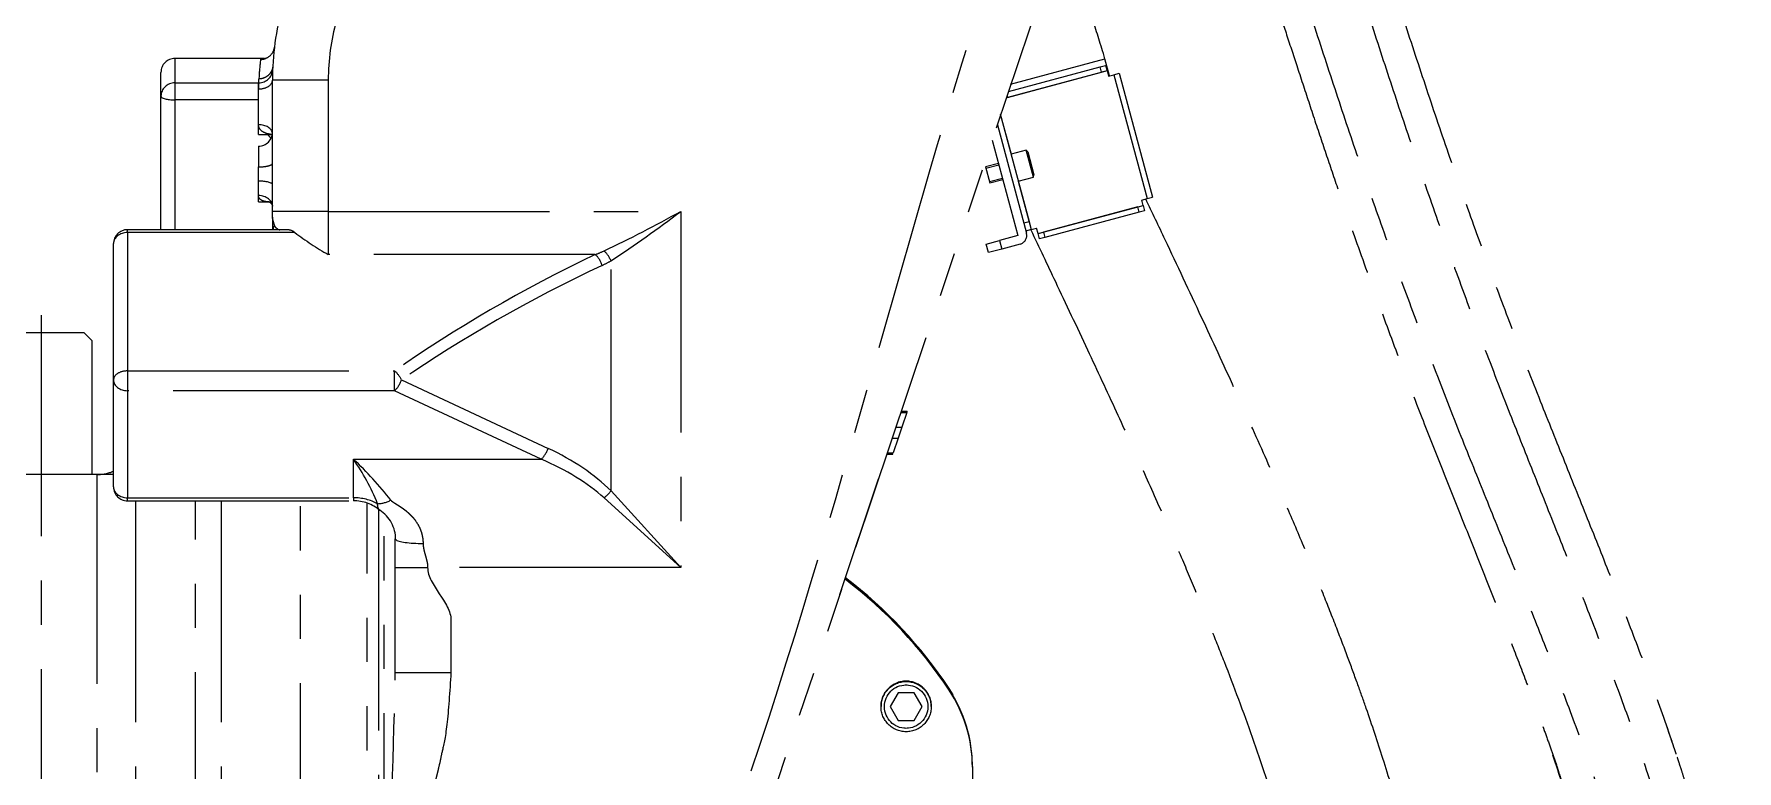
# Model space of a CAD drawing. Extents: x -2384 to 29887, y -2542 to 22350.
# Drawn here: x 4793 to 5403, y 1721 to 1986 of the extents above; entities that cross this region are included whole.
import ezdxf

# ---------------------------------------------------------------- set-up
doc = ezdxf.new("R2010")
doc.units = 0
doc.header["$LTSCALE"] = 63.5
doc.header["$MEASUREMENT"] = 0
doc.linetypes.add('CENTER', pattern=[2, 1.25, -0.25, 0.25, -0.25])
doc.linetypes.add('PHANTOM', pattern=[2.5, 1.25, -0.25, 0.25, -0.25, 0.25, -0.25])
doc.layers.add('2', color=2, linetype='CENTER')
doc.layers.add('4', color=6, linetype='PHANTOM')

# ---------------------------------------------------------------- blocks, each defined once
blk = doc.blocks.new('r2000ibSolutionArm-ev')
at = {"layer": '2'}
blk.add_line((0, 892.22), (0, -35.62), dxfattribs=at)
at = {"layer": '4'}
for p, q in [((367.81, 1034.53), (264.19, 725.47)), ((48, 984.26), (48, 984.27)), ((79.81, 984.27), (48, 984.27)), ((79.49, 984.26), (48, 984.26)), ((48, 984.26), (48, 975.54)), ((78.74, 983.92), (79.49, 984.26)), ((347.65, 975.07), (381.55, 984.15)), ((383.2, 978.01), (381.55, 984.15)), ((43, 970.69), (43, 979.27)), ((382.29, 979.83), (346.23, 970.17)), ((346.55, 970.26), (380.35, 979.32)), ((347, 972.45), (379.84, 981.25)), ((379.84, 981.25), (381.77, 981.77)), ((380.35, 979.32), (379.84, 981.25)), ((382.29, 979.84), (380.35, 979.32)), ((381.77, 981.77), (382.29, 979.84)), ((382.29, 979.83), (382.29, 979.84)), ((382.29, 979.83), (382.8, 977.9)), ((382.8, 977.9), (384.74, 978.42)), ((384.74, 978.42), (386.67, 978.94)), ((384.74, 978.42), (396.64, 933.99)), ((386.67, 978.94), (398.57, 934.5)), ((48, 975.54), (48, 969.4)), ((48, 975.54), (78, 975.54)), ((78, 976.93), (78, 973.3)), ((78, 960.47), (78, 973.3)), ((83, 946.64), (83, 976.49)), ((103, 976.49), (83, 976.49)), ((103, 976.49), (103, 929.39)), ((43, 922.82), (43, 970.69)), ((48, 969.4), (48, 922.82)), ((78, 969.4), (48, 969.4)), ((346.55, 970.26), (346.24, 970.18)), ((346.42, 970.73), (346.55, 970.26)), ((78, 956.93), (78, 960.47)), ((342.97, 960.43), (353.38, 921.57)), ((343.98, 964.39), (354.33, 925.76)), ((344.12, 963.87), (347.86, 949.9)), ((78, 956.93), (82.92, 956.93)), ((78, 952.8), (78, 945.36)), ((341.13, 954.94), (350.29, 920.74)), ((343.36, 946.63), (338.72, 945.38)), ((353.27, 951.35), (347.86, 949.9)), ((355.86, 941.69), (353.27, 951.35)), ((353.84, 950.79), (353.27, 951.35)), ((353.84, 950.79), (356.07, 942.47)), ((338.72, 945.38), (340.27, 939.59)), ((338.86, 944.86), (343.5, 946.1)), ((340.13, 940.11), (344.77, 941.35)), ((340.27, 939.59), (344.91, 940.83)), ((350.45, 940.24), (355.86, 941.69)), ((355.86, 941.69), (356.07, 942.47)), ((78, 935.05), (78, 940.24)), ((78, 932.8), (78, 935.05)), ((83, 929.39), (83, 938.96)), ((350.45, 940.24), (355.11, 922.86)), ((396.64, 933.99), (398.57, 934.5)), ((78, 932.8), (81.89, 932.8)), ((83, 927.45), (83, 929.39)), ((103, 929.39), (83, 929.39)), ((103, 929.39), (229.4, 929.39)), ((103, 929.39), (103, 913.9)), ((229.4, 929.39), (229.4, 801.63)), ((357.56, 921.44), (395.23, 931.54)), ((393.3, 931.02), (359.49, 921.96)), ((393.81, 929.09), (360.01, 920.03)), ((393.3, 931.02), (395.23, 931.53)), ((393.81, 929.09), (393.3, 931.02)), ((395.74, 929.6), (393.81, 929.09)), ((394.71, 933.47), (396.64, 933.99)), ((395.23, 931.54), (394.71, 933.47)), ((395.23, 931.53), (395.23, 931.54)), ((395.23, 931.53), (395.74, 929.6)), ((31, 921.82), (31, 922.82)), ((88.18, 922.82), (31, 922.82)), ((83, 927.3), (83, 922.82)), ((352.4, 925.24), (354.33, 925.76)), ((355.11, 922.86), (353.18, 922.34)), ((354.33, 925.76), (355.11, 922.86)), ((355.11, 922.86), (357.04, 923.38)), ((355.11, 922.86), (355.11, 922.86)), ((357.56, 921.44), (357.04, 923.38)), ((26, 868.95), (26, 917.82)), ((31, 921.82), (31, 872.16)), ((91.02, 921.82), (31, 921.82)), ((338.89, 917.68), (343.72, 918.98)), ((339.72, 914.59), (338.89, 917.68)), ((350.29, 920.74), (343.72, 918.98)), ((343.72, 918.98), (344.55, 915.89)), ((351.12, 917.65), (344.55, 915.89)), ((357.56, 921.44), (359.49, 921.96)), ((357.56, 921.44), (357.56, 921.44)), ((358.08, 919.51), (357.56, 921.44)), ((360.01, 920.03), (358.08, 919.51)), ((359.49, 921.96), (360.01, 920.03)), ((198.76, 913.9), (103, 913.9)), ((204.4, 829.13), (204.4, 911.66)), ((344.55, 915.89), (339.72, 914.59)), ((-8.7, 886), (15.3, 886)), ((18.3, 883), (15.3, 886)), ((18.3, 835), (18.3, 883)), ((26, 830.55), (26, 868.95)), ((31, 872.16), (31, 865.06)), ((31, 872.16), (126.78, 872.16)), ((126.78, 865.06), (126.78, 872.16)), ((129.28, 868.95), (181.85, 844.37)), ((31, 865.06), (31, 826.67)), ((126.78, 865.06), (31, 865.06)), ((179.35, 840.49), (126.78, 865.06)), ((308.38, 857.28), (310.49, 857.28)), ((308.38, 857.28), (310.49, 857.28)), ((308.44, 857.44), (310.54, 857.44)), ((308.51, 857.66), (310.62, 857.66)), ((308.52, 857.7), (310.63, 857.7)), ((310.49, 857.28), (308.7, 851.94)), ((310.49, 857.28), (310.54, 857.44)), ((310.49, 857.28), (310.49, 857.28)), ((310.54, 857.44), (310.62, 857.66)), ((310.62, 857.66), (310.63, 857.7)), ((306.59, 851.94), (308.7, 851.94)), ((308.7, 851.94), (307.4, 848.06)), ((305.29, 848.06), (307.4, 848.06)), ((307.4, 848.06), (305.61, 842.72)), ((112, 840.49), (179.35, 840.49)), ((112, 826.67), (112, 840.49)), ((303.37, 842.29), (305.48, 842.29)), ((303.5, 842.72), (305.61, 842.72)), ((305.46, 842.29), (305.49, 842.37)), ((20.19, 835), (-25, 835)), ((26, 835), (-20, 835)), ((20.19, 601.18), (20.19, 835)), ((286.46, 791.91), (300.38, 833.41)), ((31, 826.67), (112, 826.67)), ((31, 825.55), (31, 826.67)), ((31, 825.55), (112.01, 825.55)), ((33.93, 825.55), (33.93, 558.12)), ((55.38, 525.96), (55.38, 825.55)), ((64.54, 825.55), (64.54, 522.01)), ((93, 522.01), (93, 825.55)), ((112, 826.67), (112, 825.56)), ((117, 482), (117, 824.68)), ((229.4, 801.63), (201.9, 826.63)), ((204.4, 829.13), (229.4, 801.63)), ((121, 822.49), (121, 478)), ((123, 670), (123, 821.24)), ((127, 801.63), (127, 811.98)), ((127, 763.98), (127, 801.63)), ((127, 801.63), (138.65, 801.63)), ((229.4, 801.63), (138.65, 801.63)), ((127, 763.98), (147, 763.98)), ((325.67, 757.94), (325.67, 758.21)), ((327.1, 755.91), (325.67, 758.21)), ((325.67, 757.62), (325.67, 757.94)), ((301.23, 751.85), (301.23, 751.84)), ((301.23, 751.84), (301.23, 751.73)), ((307.35, 756.72), (304.46, 751.72)), ((304.46, 751.72), (307.35, 746.72)), ((304.48, 751.75), (307.35, 746.78)), ((313.12, 756.72), (307.35, 756.72)), ((316.01, 751.72), (313.12, 756.72)), ((313.12, 746.78), (315.99, 751.75)), ((313.12, 746.72), (316.01, 751.72)), ((319.23, 751.84), (319.23, 751.85)), ((319.23, 751.73), (319.23, 751.84)), ((307.35, 746.78), (313.12, 746.78)), ((307.35, 746.78), (307.35, 746.72)), ((307.35, 746.72), (313.12, 746.72)), ((313.12, 746.78), (313.12, 746.72)), ((334, 730.3), (334, 729.98)), ((334, 729.98), (334, 603.95))]:
    blk.add_line(p, q, dxfattribs=at)
for centre, radius, start, end in [((183, 976.49), 100, 164.60731, 180), ((183, 976.49), 80, 164.60731, 180), ((48, 979.27), 5, 90, 180), ((179.78, 971.7), 101.78, 173.10122, 176.89941), ((78.75, 988.91), 4.99, 269.86255, 312.1927), ((80.01, 985.47), 1.18, 260.25904, 296.47947), ((78.75, 988.91), 4.99, 312.1927, 353.12417), ((183, 976.49), 100, 177.09459, 177.16822), ((183, 976.49), 100, 177.02687, 177.09459), ((78, 957.8), 5, 270, 0), ((-1728.98, 942.8), 1811.99, 359.87856, 0.12144), ((-607, 942.8), 685.01, 359.78584, 0.21416), ((-7.26, 1354.62), 486.65, 295.45405, 299.0974), ((-31.73, 1271.22), 430.16, 303.29347, 307.37622), ((31, 917.82), 5, 90, 180), ((86.06, 922.57), 2.92, 142.95058, 169.95504), ((88.19, 918.25), 4.56, 51.59193, 90.22768), ((158.2, 1010.41), 111.18, 232.82757, 240.23415), ((350.29, 920.74), 0.002, 285, 15), ((350.29, 920.74), 3.2, 285, 15), ((29.52, 751.46), 121.36, 37.75586, 47.18673), ((48.3, 795.51), 77.98, 21.83623, 35.22096), ((20.19, 850), 15, 270, 292.78964), ((31, 830.55), 5, 180, 270), ((112.19, 811.4), 14.16, 48.8393, 90.78631), ((114.83, 811.79), 12.34, 359.43479, 57.46567), ((-1675.4, 793.62), 1802.65, 358.97181, 359.05784), ((-1675.4, 793.62), 1802.65, 356.06776, 358.97181)]:
    blk.add_arc(centre, radius, start, end, dxfattribs=at)
for centre, major_axis, ratio, start_param, end_param in [((48, 979.27), (-5, 0), 0.997656, 4.712389, 6.283185), ((79.49, 989.25), (-1.02, 4.9), 0.947771, 2.925346, 3.219468), ((78.07, 980.39), (5, -0.19), 0.969935, 4.748479, 6.283185), ((48, 970.69), (-5, 0), 0.969975, 4.712389, 6.283185), ((78, 976.49), (-5, 0), 0.636926, 1.570796, 3.141593), ((48, 970.69), (5, 0), 0.258819, 3.141593, 4.712389), ((78, 957.24), (-5, 0), 0.646292, 3.209716, 4.712389), ((78, 946.64), (-5, 0), 0.256038, 1.570796, 3.141593), ((78, 938.96), (-5, 0), 0.256038, 3.141593, 4.712389), ((78, 931.18), (-5, 0), 0.774532, 3.141593, 4.712389), ((78.36, 923.7), (-4.78, 1.47), 0.570384, 3.348845, 3.433442), ((31, 917.82), (-5, 0), 0.799431, 4.712389, 6.283185), ((538.55, 670), (-536.94, 0), 0.586662, 5.397599, 5.586377), ((541.05, 670), (-536.94, 0), 0.57735, 5.397599, 5.586377), ((171.36, 929.39), (43.3, 0), 0.46188, 5.397599, 5.495173), ((198.76, 910.03), (2.13, -4.52), 0.462844, 1.355768, 2.34653), ((173.86, 929.39), (43.3, 0), 0.57735, 5.397599, 5.495173), ((201.9, 911.66), (2.49, -4.34), 0.44768, 1.319128, 2.232892), ((31, 868.95), (5, 0), 0.641773, 1.570796, 3.141593), ((31, 868.95), (5, 0), 0.777146, 3.141593, 4.712389), ((126.78, 868.95), (2.84, -4.12), 0.429223, 1.282898, 2.127338), ((126.78, 868.95), (2.12, 4.53), 0.463452, 3.93137, 4.925768), ((179.35, 844.37), (2.12, 4.53), 0.463452, 3.93137, 4.925768), ((121.9, 801.63), (95.26, 0), 0.57735, 0.523599, 0.890118), ((119.4, 801.63), (95.26, 0), 0.524864, 0.523599, 0.890118), ((31, 830.55), (5, 0), 0.777146, 3.141593, 4.712389), ((112, 815.01), (15, 0), 0.777146, 0.953683, 1.570796), ((125.47, 829.77), (-7.08, -4.29), 0.426419, 0.603366, 1.317803), ((201.9, 829.13), (3.54, 3.54), 0.377964, 4.351022, 5.073756), ((137, 811.98), (-10, 0), 0.172566, 0, 0.183864), ((137, 811.98), (-10, 0), 0.172566, 0.183864, 1.570796), ((189, 666.97), (164, 0), 0.999957, 0.585686, 0.920224), ((189, 667.29), (164, 0), 0.999957, 0.585685, 0.91956), ((189, 667.29), (164, 0), 0.999957, 0.585686, 0.91956), ((189, 667.56), (164, 0), 0.999957, 0.585686, 0.919017), ((310.23, 751.85), (-9, 0), 0.999957, 3.141593, 6.283185), ((310.23, 751.84), (-9, 0), 0.999957, 3.141593, 6.283185), ((310.23, 751.84), (-9, 0), 0.999957, 3.141593, 6.283185), ((284, 730.3), (-50, 0), 0.999957, 3.141593, 3.727278), ((284, 730.3), (50, 0), 0.999957, 0, 0.585686), ((284, 729.98), (-50, 0), 0.999957, 3.141593, 3.727278), ((284, 731.39), (35.55, -35.74), 0.9838, 0.780001, 0.806308)]:
    blk.add_ellipse(centre, major_axis=major_axis, ratio=ratio, start_param=start_param, end_param=end_param, dxfattribs=at)
for centre, major_axis in [((310.23, 751.73), (-9, 0)), ((310.23, 751.72), (7.79, 0))]:
    blk.add_ellipse(centre, major_axis=major_axis, ratio=0.999957, dxfattribs=at)
for points, degree in [([(254.71, 728.65), (289.25, 831.67), (314.31, 937.87), (348.85, 1040.89)], 3), ([(82.43, 955.6), (82.09, 956.03), (81.76, 956.46), (81.45, 956.9)], 3), ([(586.43, 734.63), (582.74, 745.58)], 1)]:
    blk.add_open_spline(points, degree=degree, dxfattribs=at)
for points, degree, knots in [([(381.55, 984.15), (379.98, 989.25), (377.38, 997.86), (372.79, 1010.28), (369.57, 1020.99), (367.84, 1028.85), (367.4, 1033.24), (367.3, 1034.65)], 3, [0, 0, 0, 0, 0.2508295, 0.5031012, 0.6699373, 0.8351137, 0.9101127, 0.9101127, 0.9101127, 0.9101127]), ([(466.61, 1029.79), (469.18, 1021.6), (474.36, 1005.14), (482.34, 980.42), (490.6, 955.58), (499.15, 930.73), (508.03, 905.91), (517.23, 881.23), (526.48, 857.45), (535.57, 834.55), (544.39, 812.45), (553.08, 790.46), (561.53, 768.56), (569.61, 746.7), (576.13, 727.88), (581.23, 712.05), (585.09, 699.18), (588.6, 686.37), (591.69, 673.61), (594.3, 660.91), (596.34, 648.28), (597.59, 636.68), (598.12, 626.15), (598.04, 616.67), (597.32, 607.45), (595.89, 598.57), (593.71, 590.16), (590.76, 582.34), (586.89, 574.95), (582.14, 568.07), (576.58, 561.75), (570.53, 556.18), (564.09, 551.27), (557.37, 546.91), (550.44, 543.04), (543.34, 539.56), (535.99, 536.34), (528.42, 533.35), (520.63, 530.54), (512.83, 527.92), (506.61, 525.94), (503.02, 524.83), (502.02, 524.52)], 3, [0, 0, 0, 0, 0.037464, 0.07526, 0.113332, 0.151615, 0.190041, 0.22865, 0.26724, 0.302606, 0.338068, 0.373582, 0.409174, 0.444925, 0.480922, 0.502368, 0.523917, 0.545556, 0.567296, 0.589251, 0.611506, 0.634045, 0.651956, 0.670058, 0.688372, 0.706897, 0.725504, 0.744059, 0.76251, 0.782916, 0.803056, 0.822829, 0.842273, 0.861414, 0.880254, 0.898847, 0.917275, 0.936438, 0.95547, 0.97437, 0.992913, 1, 1, 1, 1]), ([(447.46, 1024.66), (450.07, 1016.41), (455.3, 999.84), (463.38, 974.94), (471.76, 949.91), (480.46, 924.82), (489.51, 899.76), (498.89, 874.84), (508.31, 850.88), (517.56, 827.89), (526.5, 805.8), (535.29, 783.89), (543.8, 762.15), (551.93, 740.56), (558.72, 721.32), (564.26, 704.41), (568.65, 689.8), (572.53, 675.32), (575.81, 660.97), (578.36, 646.79), (579.91, 633.88), (580.53, 622.26), (580.35, 611.91), (579.31, 601.98), (577.36, 592.61), (574.43, 583.95), (570.55, 576.26), (565.92, 569.49), (560.72, 563.54), (555.01, 558.26), (548.9, 553.57), (542.47, 549.39), (535.78, 545.64), (528.9, 542.25), (522.08, 539.26), (515.39, 536.59), (508.86, 534.18), (502.27, 531.92), (495.69, 529.77), (491.16, 528.34), (488.85, 527.63), (488.7, 527.58)], 3, [0, 0, 0, 0, 0.038491, 0.077329, 0.116514, 0.155967, 0.195601, 0.235458, 0.275209, 0.311484, 0.347726, 0.383898, 0.420018, 0.456156, 0.492376, 0.517396, 0.542466, 0.567571, 0.592761, 0.618146, 0.643727, 0.663961, 0.684326, 0.704838, 0.725449, 0.74603, 0.76653, 0.786018, 0.805362, 0.824503, 0.843462, 0.862253, 0.880875, 0.899358, 0.917747, 0.934196, 0.95059, 0.966932, 0.983156, 0.998922, 1, 1, 1, 1]), ([(480.95, 1022.38), (482.42, 1017.72), (486.47, 1004.89), (493.28, 983.91), (501.44, 959.46), (509.89, 935.05), (518.64, 910.74), (527.71, 886.59), (536.82, 863.32), (545.81, 840.87), (554.54, 819.18), (563.16, 797.56), (571.53, 776), (579.58, 754.54), (584.44, 740.37), (586.87, 733.3)], 3, [0, 0, 0, 0, 0.046669, 0.128393, 0.210428, 0.292694, 0.375109, 0.457719, 0.540405, 0.616376, 0.692647, 0.769155, 0.84595, 0.923167, 1, 1, 1, 1]), ([(440.2, 1012.84), (441.2, 1009.7), (443.33, 1003.02), (446.81, 992.38), (450.69, 980.52), (454.9, 967.7), (459.31, 954.41), (463.79, 941.15), (469.49, 924.62), (476.43, 905.04), (484.74, 882.44), (492.86, 861.24), (500.79, 841.08), (508.49, 821.8), (516.24, 802.46), (523.19, 784.94), (529.22, 769.47), (534.3, 756.14), (538.25, 745.48), (541.17, 737.41), (543.06, 732.03), (544.64, 727.31), (545.92, 723.3), (546.67, 721.03), (547.01, 719.97)], 3, [0, 0, 0, 0, 0.031154, 0.066238, 0.105322, 0.148457, 0.192989, 0.236889, 0.280105, 0.357445, 0.432466, 0.507577, 0.572718, 0.638987, 0.706442, 0.773731, 0.82218, 0.869081, 0.914461, 0.935332, 0.954883, 0.972139, 0.987153, 1, 1, 1, 1]), ([(83.13, 981.66), (83.13, 981.66), (83.13, 981.66), (83.13, 981.65), (83.13, 981.64), (83.13, 981.61), (83.13, 981.55), (83.11, 981.38), (83.05, 980.93), (82.88, 980.24), (82.45, 979.32), (81.66, 978.27), (80.41, 977.38), (79.08, 976.92), (78.37, 976.98), (78.14, 977)], 3, [0.2291284, 0.2291284, 0.2291284, 0.2291284, 0.2430242, 0.2566978, 0.2627007, 0.2664667, 0.2707541, 0.2820424, 0.3161986, 0.4037613, 0.4884598, 0.612603, 0.780878, 0.9372748, 1, 1, 1, 1]), ([(78, 973.3), (78, 973.87), (78.01, 974.38), (78.03, 975.05), (78.04, 975.26), (78.06, 975.65), (78.07, 975.82), (78.09, 976.29), (78.11, 976.53), (78.13, 976.77), (78.13, 976.83), (78.14, 976.91), (78.14, 976.93), (78.14, 976.93), (78.14, 976.93), (78.14, 976.93)], 3, [0, 0, 0, 0, 0.125, 0.125, 0.1875, 0.1875, 0.25, 0.25, 0.375, 0.375, 0.4375, 0.4375, 0.5, 0.5, 0.5002935, 0.5002935, 0.5002935, 0.5002935]), ([(82.95, 956.96), (82.59, 956.99), (82.23, 957.03), (81.41, 957.18), (80.94, 957.3), (80.07, 957.63), (79.66, 957.84), (78.93, 958.38), (78.61, 958.7), (78.26, 959.29), (78.16, 959.51), (78.04, 959.96), (78, 960.21), (78, 960.47)], 3, [0.4090427, 0.4090427, 0.4090427, 0.4090427, 0.5, 0.5, 0.625, 0.625, 0.75, 0.75, 0.875, 0.875, 0.9375, 0.9375, 1, 1, 1, 1]), ([(81.91, 932.8), (81.9, 932.8), (81.89, 932.8), (81.41, 932.8), (80.94, 932.83), (80.07, 932.98), (79.66, 933.09), (78.93, 933.44), (78.61, 933.66), (78.26, 934.11), (78.16, 934.27), (78.04, 934.64), (78, 934.84), (78, 935.05)], 3, [0.4975028, 0.4975028, 0.4975028, 0.4975028, 0.5, 0.5, 0.625, 0.625, 0.75, 0.75, 0.875, 0.875, 0.9375, 0.9375, 1, 1, 1, 1]), ([(81.71, 932.8), (81.71, 932.8), (81.89, 932.78), (82.53, 932.4), (82.99, 931.49), (82.99, 931.3), (82.99, 931.22)], 3, [0.1685545, 0.1685545, 0.1685545, 0.1685545, 0.3475797, 0.5992407, 0.8646249, 1, 1, 1, 1]), ([(349.29, 484.68), (352.85, 485.88), (360.38, 488.41), (372.67, 492.65), (384.74, 497.02), (395.37, 501.13), (404.52, 504.92), (412.26, 508.35), (418.79, 511.44), (424.15, 514.15), (428.51, 516.47), (432.36, 518.61), (437.39, 521.55), (444.17, 525.81), (452.55, 531.77), (461.24, 538.93), (469.58, 547.1), (476.56, 555.47), (482.11, 563.53), (486.62, 571.35), (491.2, 581.23), (495.16, 592.97), (498.02, 606.26), (499.56, 619.35), (500.05, 632.48), (499.6, 646.1), (498.23, 660.6), (495.87, 676.11), (492.25, 693.86), (487.38, 712.99), (481.5, 732.6), (476.39, 747.92), (472.16, 759.85), (468.64, 769.45), (464.47, 780.39), (459.56, 792.85), (453.84, 806.86), (446.74, 823.68), (438.07, 843.54), (427.62, 866.73), (415.9, 892.08), (404.97, 915.31), (398.53, 928.9), (396.17, 933.86)], 3, [0.0100195, 0.0100195, 0.0100195, 0.0100195, 0.0346739, 0.0664236, 0.0951009, 0.1206458, 0.1422194, 0.1609359, 0.1768465, 0.1900081, 0.2004761, 0.2091419, 0.2185245, 0.2379601, 0.2601823, 0.283219, 0.3075292, 0.3303646, 0.3462905, 0.363075, 0.3805594, 0.4054168, 0.4283234, 0.4502059, 0.471609, 0.4935183, 0.5168994, 0.5419334, 0.5684928, 0.6027392, 0.6347685, 0.6643021, 0.6782019, 0.6938211, 0.7119719, 0.7327392, 0.7562075, 0.7824556, 0.8177143, 0.8571422, 0.9007446, 0.9484335, 0.9744992, 0.9744992, 0.9744992, 0.9744992]), ([(83.73, 924.33), (83.72, 924.34), (83.63, 924.72), (83.44, 925.42), (83.2, 926.27), (83.08, 926.78), (83.03, 927.07), (83.01, 927.2), (83, 927.33), (83, 927.41), (83, 927.45)], 3, [0, 0, 0, 0, 0.006575, 0.254533, 0.502762, 0.751322, 0.810658, 0.875461, 0.938027, 1, 1, 1, 1]), ([(83.73, 924.33), (83.76, 924.2), (83.79, 924.1), (83.88, 923.94), (83.93, 923.87), (84.08, 923.69), (84.18, 923.59), (84.42, 923.39), (84.54, 923.29), (84.81, 923.11), (84.95, 923.02), (85.26, 922.86), (85.44, 922.78), (85.63, 922.73)], 3, [0, 0, 0, 0, 0.0625, 0.0625, 0.125, 0.125, 0.25, 0.25, 0.375, 0.375, 0.5, 0.5, 0.6408252, 0.6408252, 0.6408252, 0.6408252]), ([(354.94, 922.78), (358, 916.33), (364.45, 902.74), (374.96, 880.46), (385.25, 858.34), (394.39, 838.3), (402.29, 820.56), (409.02, 805.04), (414.69, 791.59), (419.67, 779.46), (426.3, 762.78), (434.6, 740.6), (442.29, 717.32), (447.71, 698.23), (451.29, 683.68), (454.21, 669.07), (456.03, 656.31), (456.9, 645.89), (457.14, 638.18), (457.04, 632.24), (456.75, 627.5), (456.31, 623.1), (455.54, 617.96), (454.11, 611.53), (451.89, 605.06), (449.08, 599.45), (446.33, 595.14), (443.48, 591.37), (440.24, 587.69), (436.56, 584.06), (432.4, 580.46), (428.04, 577.1), (423.65, 574.05), (419.52, 571.42), (415.76, 569.19), (412, 567.08), (407.89, 564.9), (402.95, 562.43), (397.04, 559.67), (389.94, 556.57), (381.59, 553.16), (371.9, 549.47), (360.93, 545.53), (348.31, 541.2), (340.25, 538.5), (335.22, 536.83)], 3, [0.0147986, 0.0147986, 0.0147986, 0.0147986, 0.051613, 0.0989373, 0.1418589, 0.180357, 0.2144832, 0.2438446, 0.2692195, 0.2910966, 0.3127355, 0.3635151, 0.4155781, 0.4419815, 0.4688164, 0.4958012, 0.5226646, 0.5399378, 0.554813, 0.5673462, 0.5753416, 0.5839143, 0.5956012, 0.6102834, 0.6304853, 0.6472588, 0.6612225, 0.6745292, 0.6879279, 0.7031495, 0.7179444, 0.7338246, 0.7486458, 0.7620577, 0.7738903, 0.7842359, 0.7968145, 0.8108654, 0.82791, 0.8480983, 0.8715706, 0.8984461, 0.9288057, 0.9626726, 1, 1, 1, 1]), ([(121.56, 822.12), (121.53, 822.14), (121.46, 822.19), (121.35, 822.29), (121.22, 822.42), (121.11, 822.57), (121.03, 822.73), (120.96, 822.88), (120.9, 823.07), (120.84, 823.28), (120.79, 823.53), (120.75, 823.82), (120.71, 824.14), (120.69, 824.39), (120.68, 824.52)], 3, [0.7150393, 0.7150393, 0.7150393, 0.7150393, 0.727023, 0.7484381, 0.7749235, 0.8039601, 0.8245537, 0.8462385, 0.8690279, 0.8929344, 0.9179709, 0.9441509, 0.9714889, 1, 1, 1, 1]), ([(125.47, 825.77), (125.49, 825.75), (125.53, 825.7), (125.6, 825.62), (125.68, 825.54), (125.79, 825.45), (125.95, 825.32), (126.19, 825.15), (126.54, 824.92), (126.91, 824.68), (127.36, 824.4), (127.68, 824.19), (127.93, 824.04), (128.06, 823.96), (128.31, 823.8), (128.61, 823.61), (128.93, 823.39), (129.12, 823.26), (129.24, 823.19), (129.27, 823.16), (129.32, 823.13), (129.44, 823.05), (129.63, 822.92), (129.89, 822.73), (130.17, 822.51), (130.43, 822.31), (130.61, 822.18), (130.7, 822.11), (130.75, 822.07), (130.81, 822.03), (130.89, 821.96), (131.01, 821.86), (131.26, 821.65), (131.62, 821.34), (132.01, 820.99), (132.27, 820.75), (132.43, 820.59), (132.67, 820.35), (133.02, 819.99), (133.4, 819.56), (133.71, 819.19), (134, 818.82), (134.77, 817.77), (135.44, 816.63), (136.02, 815.31), (136.37, 814.37), (136.72, 813.07), (136.92, 811.81), (136.98, 810.95), (137, 810.52), (137, 810.34), (137, 810.26)], 3, [0, 0, 0, 0, 0.004611, 0.009766, 0.01549, 0.0218, 0.032577, 0.045303, 0.066545, 0.094552, 0.111364, 0.144722, 0.149866, 0.155261, 0.166911, 0.193405, 0.208671, 0.223789, 0.227529, 0.228919, 0.23054, 0.235964, 0.249218, 0.265523, 0.284009, 0.301676, 0.313724, 0.316682, 0.319471, 0.322021, 0.327665, 0.336085, 0.344505, 0.376555, 0.406625, 0.421472, 0.43002, 0.438531, 0.472057, 0.504973, 0.523547, 0.54422, 0.575031, 0.716004, 0.739194, 0.78861, 0.863013, 0.937104, 0.974105, 0.987891, 1, 1, 1, 1]), ([(137, 810.26), (137, 810.17), (137, 810), (137.02, 809.73), (137.04, 809.46), (137.08, 809.11), (137.15, 808.66), (137.29, 807.94), (137.52, 807.03), (137.83, 805.96), (138.14, 804.88), (138.36, 803.98), (138.51, 803.25), (138.58, 802.77), (138.62, 802.35), (138.65, 801.98), (138.65, 801.75), (138.65, 801.63)], 3, [0, 0, 0, 0, 0.029507, 0.059775, 0.090836, 0.122718, 0.182525, 0.24694, 0.372916, 0.500002, 0.627087, 0.753064, 0.817473, 0.877286, 0.919608, 0.960489, 1, 1, 1, 1]), ([(138.65, 801.63), (138.65, 795.35), (147, 789.08), (147, 782.8), (147, 776.53), (147, 770.25), (147, 763.98)], 3, [0, 0, 0, 0, 0.5, 0.5, 0.5, 1, 1, 1, 1]), ([(147, 763.98), (147, 752.97), (144.68, 740), (144.2, 737.31), (143.61, 734.53), (142.98, 731.5), (142.22, 728.35), (141.44, 725.11), (140.53, 721.72), (139.35, 717.34), (137.93, 712.66), (135.82, 705.67), (133.04, 697.6), (130.91, 691.41), (128.06, 683.63), (126.94, 680.59), (125.54, 676.8), (124.7, 674.54), (123, 670)], 2, [0, 0, 0, 0.017857, 0.017857, 0.03125, 0.03125, 0.0625, 0.0625, 0.125, 0.125, 0.25, 0.25, 0.5, 0.5, 0.75, 0.75, 0.875, 0.875, 1, 1, 1]), ([(492.67, 585.87), (492.93, 585.95), (495.86, 586.89), (501.35, 588.8), (509.06, 591.66), (516.5, 594.75), (523.83, 598.19), (530.94, 602.07), (537.66, 606.47), (543.65, 611.32), (548.8, 616.68), (552.91, 622.46), (555.97, 628.68), (558.05, 635.3), (559.32, 642.55), (559.84, 650.43), (559.67, 658.92), (558.87, 667.95), (557.43, 677.78), (555.35, 688.39), (552.64, 699.74), (549.44, 711.4), (545.96, 722.91), (543.41, 730.57), (542.2, 734.23)], 3, [0, 0, 0, 0, 0.004936, 0.055648, 0.105831, 0.155432, 0.204386, 0.257064, 0.308102, 0.357434, 0.404799, 0.450448, 0.491165, 0.531329, 0.571636, 0.613052, 0.655714, 0.699481, 0.744285, 0.794825, 0.846544, 0.898879, 0.951701, 1, 1, 1, 1]), ([(506.13, 524.69), (507.72, 525.17), (512, 526.5), (518.8, 528.7), (526.36, 531.27), (533.39, 533.85), (539.87, 536.41), (545.8, 538.94), (551.18, 541.44), (556.01, 543.87), (560.32, 546.22), (564.1, 548.45), (567.38, 550.52), (570.16, 552.41), (572.51, 554.1), (574.59, 555.67), (577.22, 557.76), (580.49, 560.56), (584.4, 564.32), (588.41, 568.7), (592.19, 573.5), (595.52, 578.49), (598.17, 583.16), (600.33, 587.63), (602.07, 591.93), (603.63, 596.48), (605, 601.37), (606.2, 606.86), (607.18, 612.99), (607.9, 620.14), (608.23, 628.45), (608.04, 637.92), (607.22, 648.56), (605.88, 658.91), (604.21, 668.69), (602.43, 677.57), (600.4, 686.45), (598.28, 694.9), (596.21, 702.59), (594.26, 709.46), (592.47, 715.51), (590.88, 720.73), (589.51, 725.12), (588.38, 728.67), (587.51, 731.39), (587, 732.94), (586.79, 733.57)], 3, [0, 0, 0, 0, 0.020919, 0.05669, 0.090721, 0.122705, 0.152608, 0.180399, 0.20605, 0.229557, 0.250917, 0.270103, 0.287053, 0.301709, 0.31402, 0.324642, 0.335311, 0.357053, 0.379359, 0.403482, 0.43078, 0.45414, 0.47581, 0.495459, 0.513498, 0.531048, 0.55236, 0.573188, 0.596696, 0.623715, 0.654122, 0.687822, 0.724723, 0.764724, 0.793045, 0.82262, 0.852613, 0.880004, 0.904584, 0.926382, 0.945421, 0.96172, 0.975302, 0.98619, 0.994408, 1, 1, 1, 1]), ([(542.53, 733.29), (542.61, 733.04), (542.82, 732.43), (543.34, 730.91), (544.16, 728.48), (545.35, 724.92), (546.81, 720.42), (548.54, 714.85), (550.5, 708.19), (552.61, 700.43), (554.67, 692.07), (556.45, 683.73), (557.83, 675.97), (558.78, 669.02), (559.34, 663.58), (559.47, 660.53), (559.52, 659.49)], 3, [0, 0, 0, 0, 0.011407, 0.028156, 0.063425, 0.110865, 0.170386, 0.241856, 0.331089, 0.433556, 0.548721, 0.663628, 0.769163, 0.865869, 0.954163, 1, 1, 1, 1])]:
    blk.add_open_spline(points, degree=degree, knots=knots, dxfattribs=at)

msp = doc.modelspace()

# ---------------------------------------------------------------- block references
at = {"layer": '4'}
msp.add_blockref('r2000ibSolutionArm-ev', (4795.28, 992.55), dxfattribs=at)

doc.saveas('drawing.dxf')
